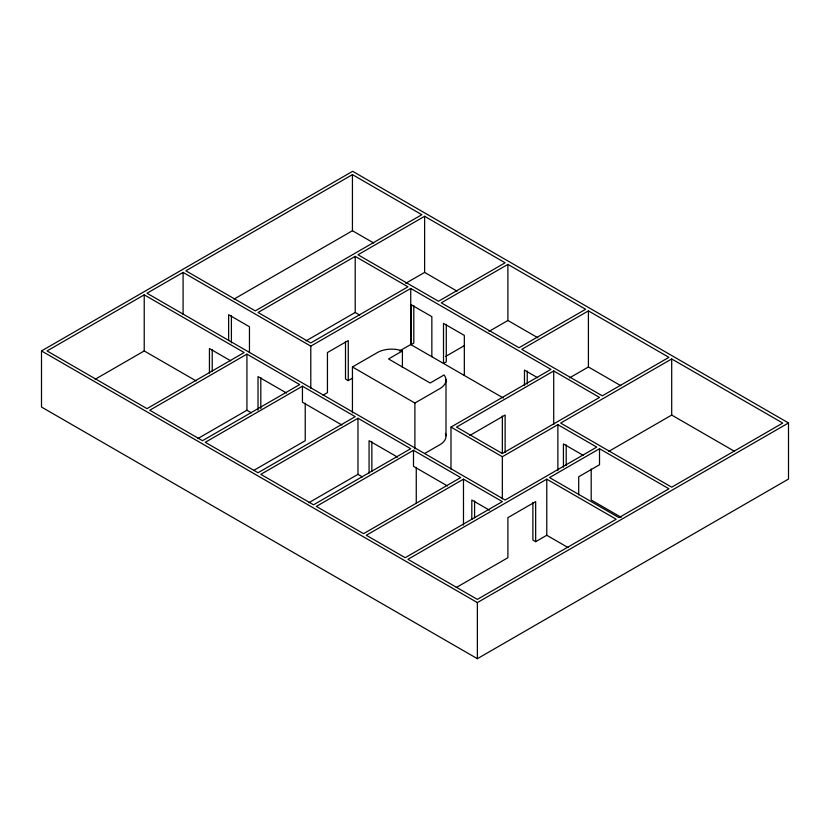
<?xml version="1.0" encoding="UTF-8"?>
<svg xmlns="http://www.w3.org/2000/svg" width="830" height="830" viewBox="0 0 830 830"><rect width="100%" height="100%" fill="white"/><g stroke="black" fill="none" stroke-linecap="round" stroke-linejoin="round"><path stroke-width="1.25" d="M41.5 350.945L352.636 171.312L788.5 422.958L788.5 479.055L477.364 658.688L41.5 407.042L41.5 350.945L477.364 602.59L788.5 422.958M144.223 294.847L47.051 350.945L146.983 408.64L244.145 352.543L144.223 294.847L144.223 350.945L196.181 380.939M450.991 427.077L550.933 369.381L410.736 288.435L310.794 346.141L183.088 272.406L146.993 293.239L505.128 500.013L596.739 447.111L557.874 424.68L502.347 456.728L450.991 427.077L450.991 469.158M352.439 174.632L185.858 270.808L255.267 310.877L421.837 214.7L352.439 174.632L352.439 230.73L233.936 299.153M95.077 379.32L144.223 350.945M355.209 256.377L258.047 312.474L310.794 342.935L407.955 286.827L355.209 256.377L355.209 312.474L306.073 340.85M424.618 216.308L357.989 254.779L438.499 301.259L505.128 262.788L424.618 216.308L424.618 272.406L457.04 291.133M246.925 354.14L149.753 410.238L202.499 440.689L299.671 384.591L246.925 354.14L246.925 410.238L197.779 438.614M405.735 283.31L424.618 272.406M507.898 264.397L441.27 302.857L519.009 347.739L585.638 309.268L507.898 264.397L507.898 320.494L537.882 337.8M302.442 386.199L205.28 442.297L258.026 472.747L355.199 416.65L302.442 386.199L302.442 402.228L341.898 425.002M352.439 412.873L352.439 366.974L377.422 352.543A20.117 11.62 0 0 1 402.405 350.945L402.405 367.524M323.005 395.184L327.445 392.621L327.445 352.553L348.268 340.528L348.268 380.596L345.498 378.999L345.498 341.514M348.268 380.596L352.729 378.024M399.583 350.976L410.736 344.533L503.312 397.985M402.405 350.945L388.523 358.954L430.168 383.004L444.05 374.984A20.895 12.066 0 0 1 439.89 388.616L414.896 403.038L352.439 366.974M445.71 356.392L464.593 345.498M489.026 331.388L507.898 320.494M253.565 470.517L305.222 440.699L305.222 403.204M357.969 418.258L260.807 474.355L313.553 504.806L410.715 448.708L357.969 418.258L357.969 474.355L308.833 502.721M588.408 310.877L521.78 349.347L602.29 395.827L668.918 357.357L588.408 310.877L588.408 366.974L620.84 385.691M413.496 450.306L316.323 506.414L363.54 533.669L460.702 477.572L413.496 450.306L413.496 466.336L447.463 485.955M553.714 370.979L456.542 427.077L502.347 453.522L599.519 397.425L553.714 370.979L553.714 424.535M424.68 453.491L439.89 444.714A20.895 12.066 0 0 0 445.44 433.405M469.79 435.46L505.128 415.062L505.128 452.547M569.536 377.878L588.408 366.974M463.482 479.169L366.321 535.267L405.185 557.708L502.347 501.611L463.482 479.169L463.482 525.068M671.698 358.954L560.655 423.072L671.698 487.189L782.742 423.072L671.698 358.954L671.698 415.062L608.878 451.323M546.773 479.169L407.955 559.316L477.364 599.385L616.171 519.238L546.773 479.169L546.773 535.267L568.042 547.551M599.519 448.719L549.543 477.572L618.952 517.64L668.918 488.787L599.519 448.719L599.519 464.748L578.697 476.762L578.697 494.867M456.241 587.536L507.898 557.708L507.898 517.64L535.661 501.611L535.661 541.679L532.891 540.081L532.891 502.596M535.661 541.679L546.773 535.267M352.439 230.73L373.708 243.014M671.698 415.062L734.509 451.323M537.622 377.723L524.467 370.128L524.467 385.639M355.209 312.474L359.701 315.068M583.417 455.452L563.425 443.905L563.425 467.176M621.172 517.318L591.188 500.013L591.188 468.981M230.709 360.811L209.44 348.527L209.44 373.095M286.516 393.026L258.026 376.581L258.026 410.186M397.57 457.143L369.07 440.689L369.07 473.007M489.576 510.263L471.814 500.013L471.814 519.393M246.925 410.238L251.366 412.801M357.969 474.355L362.409 476.918M566.205 444.89L566.205 465.578M557.874 424.68L557.874 470.579M527.247 371.103L527.247 384.031M502.347 416.038L502.347 453.522M502.347 456.728L502.347 498.809M477.364 602.59L477.364 658.688M474.584 500.988L474.584 517.796M464.333 375.482L464.333 335.403L443.511 323.389L443.511 363.457L446.291 361.859L446.291 324.364M446.001 379.735L446.001 435.833M431.849 356.724L431.849 316.655L411.026 304.631L411.026 344.709L413.807 343.101L413.807 305.616M416.266 467.321L416.266 503.52M414.896 403.038L414.896 448.937M410.736 288.435L410.736 344.533M371.85 441.674L371.85 471.409M310.794 346.141L310.794 388.212M260.807 377.567L260.807 408.588M249.457 352.605L249.457 326.75L228.634 314.726L228.634 340.58M231.404 315.711L231.404 342.863M212.221 349.513L212.221 371.487M183.088 272.406L183.088 314.477"/></g></svg>
